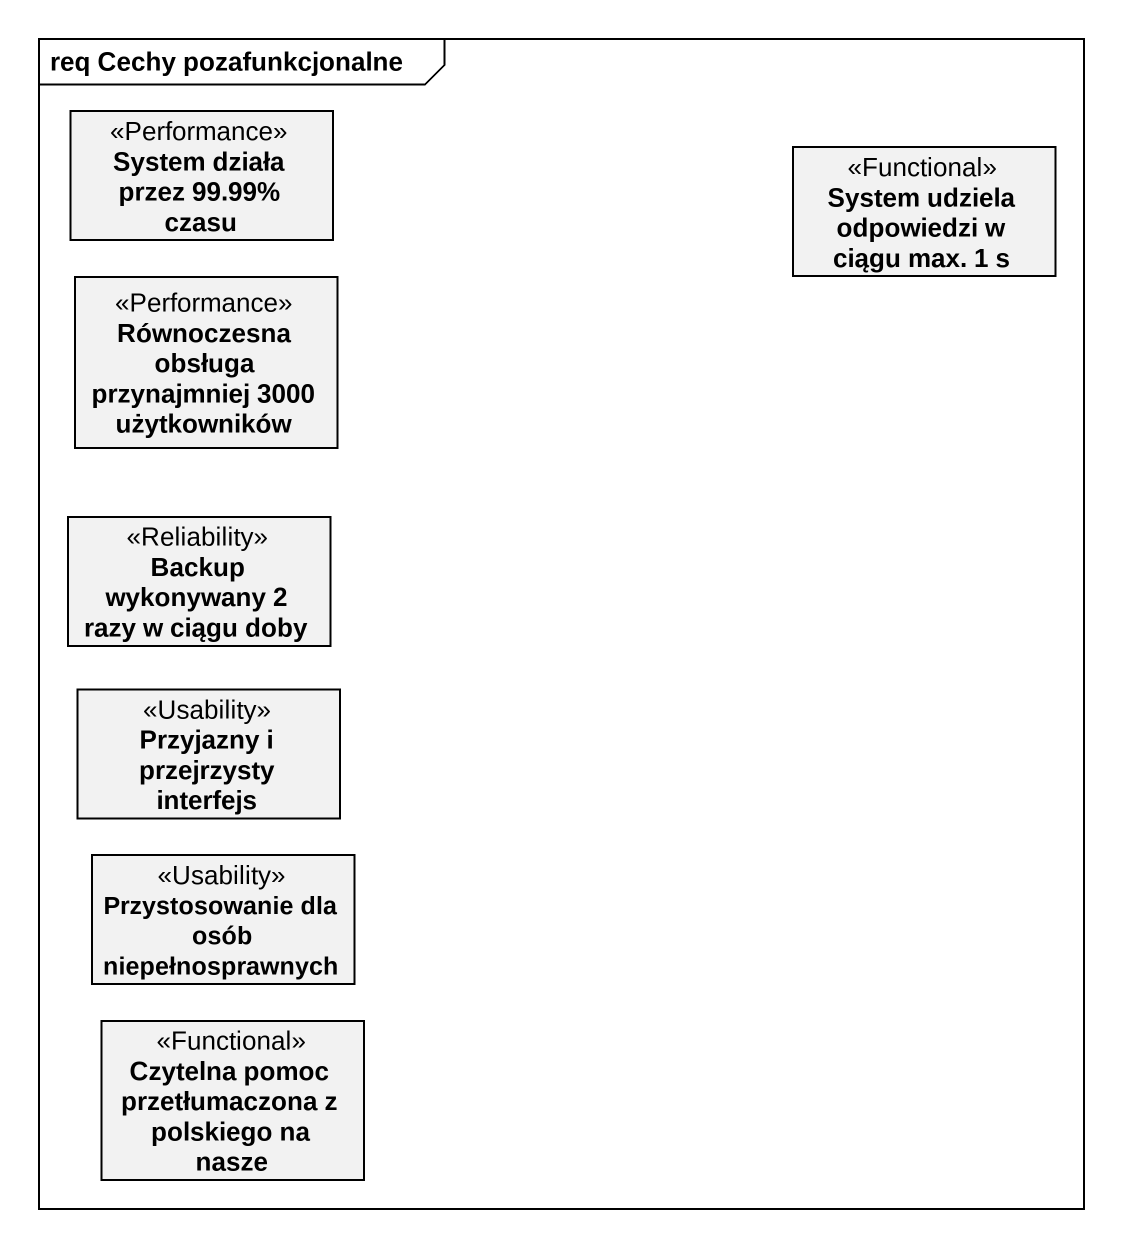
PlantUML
@startuml
mainframe req Cechy pozafunkcjonalne
hide circle
hide empty members
class "System działa przez 99.99% czasu" as System_działa_przez_99_99 <<Performance>>
class "System udziela odpowiedzi w ciągu max. 1 s" as System_udziela_odpowiedzi_w <<Functional>>
class "Równoczesna obsługa przynajmniej 3000 użytkowników" as Równoczesna_obsługa <<Performance>>
class "Backup wykonywany 2 razy w ciągu doby" as Backup_wykonywany_2_razy_w <<Reliability>>
class "Przyjazny i przejrzysty interfejs" as Przyjazny_i_przejrzysty <<Usability>>
class "Przystosowanie dla osób niepełnosprawnych" as Przystosowanie_dla_osób <<Usability>>
class "Czytelna pomoc przetłumaczona z polskiego na nasze" as Czytelna_pomoc <<Functional>>
@enduml
